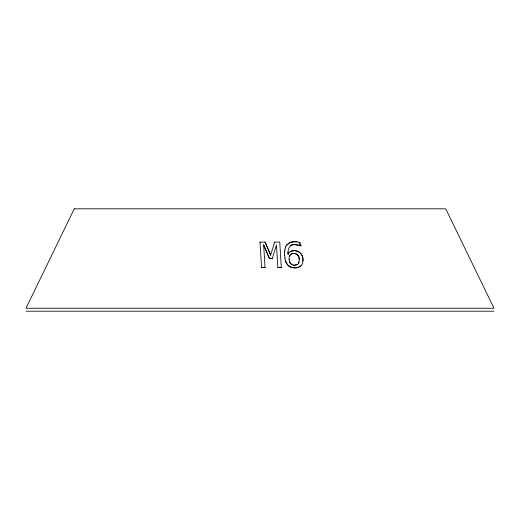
<?xml version="1.0" encoding="UTF-8"?>
<svg xmlns="http://www.w3.org/2000/svg" width="520" height="520" viewBox="0 0 520 520"><rect width="100%" height="100%" fill="white"/><g stroke="black" fill="none" stroke-linecap="round" stroke-linejoin="round"><path stroke-width="0.78" d="M285.012 258.005C284.2 269.217 302.361 271.726 302.952 261.144C303.57 256.575 300.885 251.355 295.971 250.764C293.521 250.419 290.7 250.725 289.036 252.759C288.711 253.006 287.352 255.437 288.711 253.26M299.078 261.918L298.747 262.938L299.267 259.226L298.786 256.653L296.953 254.118L293.917 253.299L291.688 253.714L290.141 254.989L289.244 256.822M289.036 259.356L289.276 256.698L290.141 254.989M288.067 254.261C287.612 249.581 289.062 244.536 294.801 244.478C311.603 248.358 290.894 242.3 290.453 245.85M284.628 252.005L284.993 249.119M259.981 242.177L265.05 242.053L270.634 255.054L265.05 242.053M269.451 258.459L263.673 244.998L269.451 258.459L272.298 258.459L276.458 244.998L277.823 267.469L281.346 267.345L277.823 267.469M261.573 267.469L265.07 267.345L261.573 267.469L260.019 242.053M274.671 242.177L279.753 242.053L281.307 267.469M272.298 258.459L269.483 258.329M297.187 241.852L294.378 241.599L289.919 242.424L286.728 245.044L289.887 242.554L291.947 241.93L297.187 241.852L299.897 242.613L300.099 245.765M288.041 252.025L288.1 254.131M290.413 251.524C295.25 249.061 302.913 252.428 302.855 258.681M287.534 264.778L285.591 260.585M290.849 254.208C294.073 252.031 299.891 254.605 299.234 259.356M288.867 266.136L287.567 264.647M290.726 263.601C294.365 266.168 289.659 263.627 289.594 261.762M290.478 267.137L288.899 266.012M292.428 267.755C295.165 268.073 299.195 267.644 301.087 265.707M297.583 264.44C286.819 266.182 298.656 265.941 298.779 262.808M299.897 242.613L300.066 245.889M302.971 259.194L302.952 261.144M284.96 249.243L285.695 246.799M270.634 255.054L274.703 242.053M285.662 246.922L286.767 244.914M26 311.188L494 311.188M292.383 264.745L293.436 265.057M290.511 267.014L292.461 267.631M290.693 263.725L289.562 261.892L289.075 259.226M284.694 255.08L284.98 258.135M263.673 244.998L265.038 267.469M284.661 251.875L284.655 255.21M74.263 208.812L26 308.262L494 308.262L445.738 208.812L74.263 208.812"/></g></svg>
